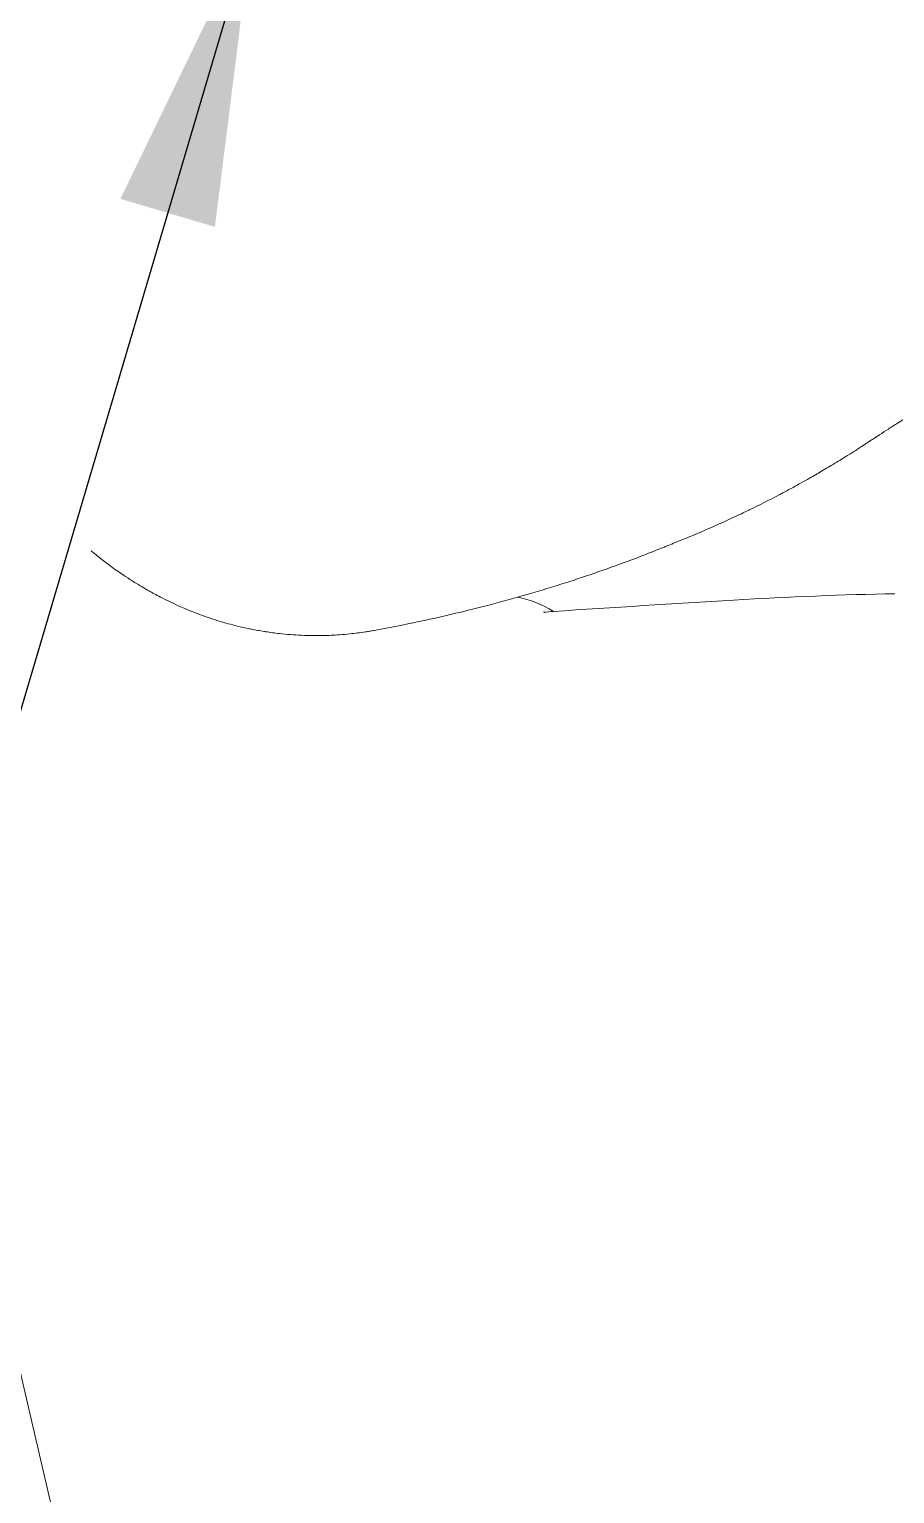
# Model space of a CAD drawing. Header units: millimetres. Extents: x -2122 to 22797, y 3569 to 89276.
# Drawn here: x 9202.2 to 9317.7, y 79219.5 to 79414.9 of the extents above; entities that cross this region are included whole.
import ezdxf

# ---------------------------------------------------------------- set-up
doc = ezdxf.new("R2010")
doc.units = ezdxf.units.MM
doc.header["$LTSCALE"] = 20
doc.layers.add('IA-TEXT', color=2, linetype='Continuous')
doc.layers.add('IA-TRAZ', color=8, linetype='Continuous', lineweight=5)
doc.styles.add('ING-AMB', font='romans.shx', dxfattribs={"width": 0.75, "oblique": 15})
doc.dimstyles.new('ING-AMB 16', dxfattribs={"dimscale": 16, "dimtxt": 3, "dimasz": 2.5, "dimexe": 1, "dimexo": 1, "dimgap": 1, "dimtad": 1, "dimdec": 0, "dimzin": 0, "dimdsep": 46, "dimtxsty": 'ING-AMB', "dimcen": 0.1, "dimclrd": 7, "dimclre": 7, "dimclrt": 2, "dimadec": 0, "dimazin": 0, "dimtfac": 1, "dimtdec": 0, "dimtmove": 0, "dimatfit": 0, "dimfxl": 1.25, "dimtfill": 1, "dimtolj": 1, "dimtzin": 0, "dimarcsym": 1})

# ---------------------------------------------------------------- blocks, each defined once
blk = doc.blocks.new('A$C6cb7b9ed')
at = {"color": 0, "linetype": 'Continuous', "lineweight": 0, "extrusion": (2.77556e-16, 0.816497, 0.57735)}
blk.add_line((759.07, 3149.55), (695.72, 3421.6), dxfattribs=at)
at = {"color": 0, "linetype": 'Continuous', "lineweight": 0}
for centre, major_axis, ratio, start_param, end_param in [((796.29, 3353.26), (-3.48, 19.45), 0.799297, -0.61323, -0.302467), ((792.33, 3364.49), (-14.58, -5.14), 0.251033, -2.417075, -2.299723)]:
    blk.add_ellipse(centre, major_axis=major_axis, ratio=ratio, start_param=start_param, end_param=end_param, dxfattribs=at)
at = {"color": 0, "linetype": 'Continuous', "lineweight": 0, "extrusion": (1.11944e-16, 1.65915e-16, -1)}
blk.add_ellipse((796.29, 3353.26), major_axis=(-7.5, 18.28), ratio=0.553968, start_param=-0.268398, end_param=-0.263254, dxfattribs=at)
at = {"color": 0, "linetype": 'Continuous', "lineweight": 0}
for points, knots in [([(821.17, 3380.99), (821.32, 3381.05), (821.47, 3381.11), (822.49, 3381.54), (823.36, 3381.92), (824.98, 3382.64), (825.71, 3382.98), (827.13, 3383.64), (827.81, 3383.96), (828.51, 3384.3), (828.52, 3384.31), (829.87, 3384.96), (831.2, 3385.63), (832.67, 3386.41), (832.84, 3386.5), (833.74, 3386.97), (834.47, 3387.37), (835.57, 3387.98), (835.93, 3388.18), (836.48, 3388.49), (836.66, 3388.59), (837.02, 3388.8), (837.19, 3388.9), (837.37, 3389), (837.38, 3389.01), (837.63, 3389.15), (837.89, 3389.3), (838.46, 3389.64), (838.77, 3389.82), (839.14, 3390.04), (839.18, 3390.07), (839.54, 3390.28), (839.88, 3390.48), (840.47, 3390.85), (840.72, 3391), (841.1, 3391.24), (841.23, 3391.31), (841.45, 3391.45), (841.54, 3391.51), (841.65, 3391.57), (841.65, 3391.58), (842.03, 3391.81), (842.38, 3392.04), (842.91, 3392.37), (843.08, 3392.48), (843.34, 3392.65), (843.42, 3392.71), (843.55, 3392.79), (843.63, 3392.84), (843.71, 3392.89), (843.75, 3392.92), (843.75, 3392.92), (843.92, 3393.03), (844.07, 3393.13), (844.38, 3393.33), (844.53, 3393.43), (844.77, 3393.58), (844.85, 3393.64), (845.09, 3393.79), (845.24, 3393.89), (845.4, 3394), (845.43, 3394.02), (845.54, 3394.09), (845.62, 3394.14), (845.74, 3394.22), (845.78, 3394.25), (845.84, 3394.28), (845.87, 3394.3), (845.9, 3394.32), (845.92, 3394.33), (845.92, 3394.34), (846.3, 3394.58), (846.69, 3394.84), (847.18, 3395.15), (847.26, 3395.21), (847.66, 3395.46), (847.97, 3395.66), (848.6, 3396.07), (848.92, 3396.27), (849.37, 3396.56), (849.5, 3396.65), (849.87, 3396.88), (850.1, 3397.04), (850.46, 3397.27), (850.58, 3397.35), (850.77, 3397.47), (850.83, 3397.51), (850.92, 3397.57), (850.98, 3397.6), (851.03, 3397.64), (851.06, 3397.66), (851.07, 3397.66), (851.32, 3397.82), (851.57, 3397.99), (852.11, 3398.34), (852.39, 3398.52), (852.95, 3398.88), (853.22, 3399.06), (853.54, 3399.27), (853.57, 3399.29), (853.86, 3399.48), (854.12, 3399.65), (854.54, 3399.93), (854.69, 3400.03), (854.94, 3400.19), (855.03, 3400.25), (855.38, 3400.48), (855.64, 3400.65), (855.92, 3400.84), (855.94, 3400.86), (856.1, 3400.96), (856.24, 3401.06), (856.46, 3401.2), (856.53, 3401.25), (856.64, 3401.33), (856.71, 3401.37), (856.77, 3401.41), (856.81, 3401.44), (856.82, 3401.45), (857.32, 3401.78), (857.81, 3402.11), (858.63, 3402.67), (858.95, 3402.9), (859.44, 3403.23), (859.59, 3403.34), (860.23, 3403.78), (860.71, 3404.12), (861.42, 3404.62), (861.66, 3404.79), (862.01, 3405.04), (862.13, 3405.12), (862.34, 3405.28), (862.45, 3405.35), (862.56, 3405.44), (862.57, 3405.45), (862.89, 3405.68), (863.18, 3405.89), (863.76, 3406.31), (864.04, 3406.52), (864.59, 3406.93), (864.86, 3407.14), (865.4, 3407.54), (865.66, 3407.75), (866.17, 3408.15), (866.42, 3408.34), (866.92, 3408.74), (867.16, 3408.93), (867.5, 3409.21), (867.61, 3409.3), (867.72, 3409.39)], [0.4114801, 0.4114801, 0.4114801, 0.4114801, 0.4169617, 0.4169617, 0.4486893, 0.4486893, 0.4752612, 0.4752612, 0.4995117, 0.4995117, 0.5, 0.5, 0.5556078, 0.5556078, 0.5625, 0.5625, 0.59375, 0.59375, 0.609375, 0.609375, 0.6171875, 0.6171875, 0.6247559, 0.6247559, 0.625, 0.625, 0.6397912, 0.6397912, 0.6544232, 0.6544232, 0.65625, 0.65625, 0.6701127, 0.6701127, 0.679498, 0.679498, 0.6839754, 0.6839754, 0.6872559, 0.6872559, 0.6875, 0.6875, 0.703125, 0.703125, 0.7109375, 0.7109375, 0.7148438, 0.7148438, 0.7167969, 0.7185059, 0.7185059, 0.71875, 0.71875, 0.7246654, 0.7246654, 0.7308078, 0.7308078, 0.734375, 0.734375, 0.740969, 0.740969, 0.7421875, 0.7421875, 0.7460938, 0.7460938, 0.7480469, 0.7480469, 0.7490234, 0.7495117, 0.7495117, 0.75, 0.75, 0.7660986, 0.7660986, 0.7693704, 0.7693704, 0.78125, 0.78125, 0.7923571, 0.7923571, 0.796875, 0.796875, 0.8046875, 0.8046875, 0.8085938, 0.8085938, 0.8105469, 0.8105469, 0.8115234, 0.8122559, 0.8122559, 0.8125, 0.8125, 0.8229806, 0.8229806, 0.8333653, 0.8333653, 0.8426937, 0.8426937, 0.84375, 0.84375, 0.8521208, 0.8521208, 0.8565993, 0.8565993, 0.859375, 0.859375, 0.8666846, 0.8666846, 0.8671875, 0.8671875, 0.8710938, 0.8710938, 0.8730469, 0.8730469, 0.8740234, 0.8747559, 0.8747559, 0.875, 0.875, 0.890625, 0.890625, 0.9012178, 0.9012178, 0.90625, 0.90625, 0.921875, 0.921875, 0.9296875, 0.9296875, 0.9335938, 0.9335938, 0.9370117, 0.9370117, 0.9375, 0.9375, 0.9464386, 0.9464386, 0.955567, 0.955567, 0.9649057, 0.9649057, 0.9746146, 0.9746146, 0.9845668, 0.9845668, 0.9949481, 0.9949481, 0.9999995, 0.9999995, 0.9999995, 0.9999995]), ([(821.17, 3380.99), (820.41, 3380.67), (819.64, 3380.36), (818.57, 3379.92), (818.26, 3379.79), (817.75, 3379.58), (817.55, 3379.5), (817.3, 3379.4), (817.27, 3379.39), (817.21, 3379.36), (817.19, 3379.36), (817.17, 3379.35), (817.16, 3379.34), (817, 3379.28), (816.94, 3379.25), (816.5, 3379.08), (816.17, 3378.95), (814.84, 3378.42), (813.83, 3378.03), (809.96, 3376.58), (807.01, 3375.55), (800.69, 3373.53), (797.31, 3372.54), (790.05, 3370.63), (786.14, 3369.73), (780.95, 3368.69), (779.7, 3368.45), (778.44, 3368.23)], [0, 0, 0, 0, 2.502275, 2.502275, 3.488055, 3.488055, 4.157608, 4.157608, 4.283047, 4.283047, 4.345548, 4.345548, 4.361173, 4.361173, 4.86118, 4.86118, 6.361192, 6.361192, 10.861493, 10.861493, 23.402164, 23.402164, 37.31123, 37.31123, 53.349918, 53.349918, 58.452763, 58.452763, 58.452763, 58.452763]), ([(740.69, 3378.83), (740.81, 3378.73), (740.94, 3378.62), (741.06, 3378.52), (741.42, 3378.23), (741.77, 3377.95), (742.13, 3377.67), (742.25, 3377.57), (742.38, 3377.48), (742.51, 3377.38), (742.65, 3377.27), (742.79, 3377.17), (742.93, 3377.06), (743.51, 3376.63), (744.09, 3376.21), (744.69, 3375.81), (745.07, 3375.55), (745.45, 3375.29), (745.84, 3375.04), (746.05, 3374.91), (746.27, 3374.77), (746.48, 3374.64), (747.14, 3374.23), (747.8, 3373.84), (748.46, 3373.46), (748.49, 3373.45), (748.52, 3373.43), (748.55, 3373.41), (748.8, 3373.28), (749.04, 3373.14), (749.29, 3373.01), (749.58, 3372.86), (749.86, 3372.71), (750.15, 3372.56), (751.45, 3371.9), (752.76, 3371.3), (754.1, 3370.77), (754.48, 3370.61), (754.87, 3370.46), (755.26, 3370.32), (755.66, 3370.17), (756.06, 3370.03), (756.46, 3369.9), (756.9, 3369.75), (757.34, 3369.6), (757.78, 3369.47), (758.57, 3369.23), (759.37, 3369.01), (760.17, 3368.81), (760.7, 3368.68), (761.22, 3368.56), (761.75, 3368.45), (761.85, 3368.43), (761.95, 3368.41), (762.06, 3368.39), (762.62, 3368.28), (763.19, 3368.18), (763.76, 3368.09), (763.83, 3368.07), (763.9, 3368.06), (763.97, 3368.05), (764.57, 3367.96), (765.17, 3367.88), (765.77, 3367.81), (766.77, 3367.7), (767.76, 3367.62), (768.76, 3367.58), (769.32, 3367.55), (769.88, 3367.54), (770.44, 3367.54), (770.82, 3367.53), (771.2, 3367.54), (771.58, 3367.54), (772.33, 3367.56), (773.07, 3367.59), (773.82, 3367.65), (774.28, 3367.68), (774.74, 3367.72), (775.21, 3367.77), (775.9, 3367.84), (776.59, 3367.93), (777.29, 3368.04), (777.47, 3368.06), (777.65, 3368.09), (777.83, 3368.12), (778.04, 3368.16), (778.24, 3368.19), (778.44, 3368.23)], [0.00813404, 0.00813404, 0.00813404, 0.00813404, 0.008419, 0.008419, 0.008419, 0.00920914, 0.00920914, 0.00920914, 0.0094884, 0.0094884, 0.0094884, 0.00979858, 0.00979858, 0.00979858, 0.0110526, 0.0110526, 0.0110526, 0.01186049, 0.01186049, 0.01186049, 0.01230717, 0.01230717, 0.01230717, 0.01367121, 0.01367121, 0.01367121, 0.01373129, 0.01373129, 0.01373129, 0.01423259, 0.01423259, 0.01423259, 0.01481411, 0.01481411, 0.01481411, 0.01743982, 0.01743982, 0.01743982, 0.01820118, 0.01820118, 0.01820118, 0.01897679, 0.01897679, 0.01897679, 0.01982966, 0.01982966, 0.01982966, 0.02134889, 0.02134889, 0.02134889, 0.02233765, 0.02233765, 0.02233765, 0.02253017, 0.02253017, 0.02253017, 0.02359116, 0.02359116, 0.02359116, 0.02372099, 0.02372099, 0.02372099, 0.02484535, 0.02484535, 0.02484535, 0.02670342, 0.02670342, 0.02670342, 0.02775235, 0.02775235, 0.02775235, 0.02846519, 0.02846519, 0.02846519, 0.02986275, 0.02986275, 0.02986275, 0.03072825, 0.03072825, 0.03072825, 0.03202917, 0.03202917, 0.03202917, 0.03237173, 0.03237173, 0.03237173, 0.03274924, 0.03274924, 0.03274924, 0.03274924]), ([(847.94, 3373.11), (841.15, 3373.02), (833.77, 3372.69), (818.47, 3371.82), (810.29, 3371.26), (802.39, 3370.77)], [-66.176667, -66.176667, -66.176667, -66.176667, -34.458755, -34.458755, 0, 0, 0, 0])]:
    blk.add_open_spline(points, degree=3, knots=knots, dxfattribs=at)

msp = doc.modelspace()

# ---------------------------------------------------------------- block references
at = {"layer": 'IA-TRAZ'}
msp.add_blockref('A$C6cb7b9ed', (8469.77, 75966.46, 10192.11), dxfattribs=at)

# ---------------------------------------------------------------- leaders
at = {"layer": 'IA-TEXT'}
msp.add_leader([(9232.01, 79428.77), (9060.88, 78850.68), (9024.71, 78850.68)], dimstyle='ING-AMB 16', override={"dimgap": 1, "dimtad": 0}, dxfattribs=at)

doc.saveas('drawing.dxf')
